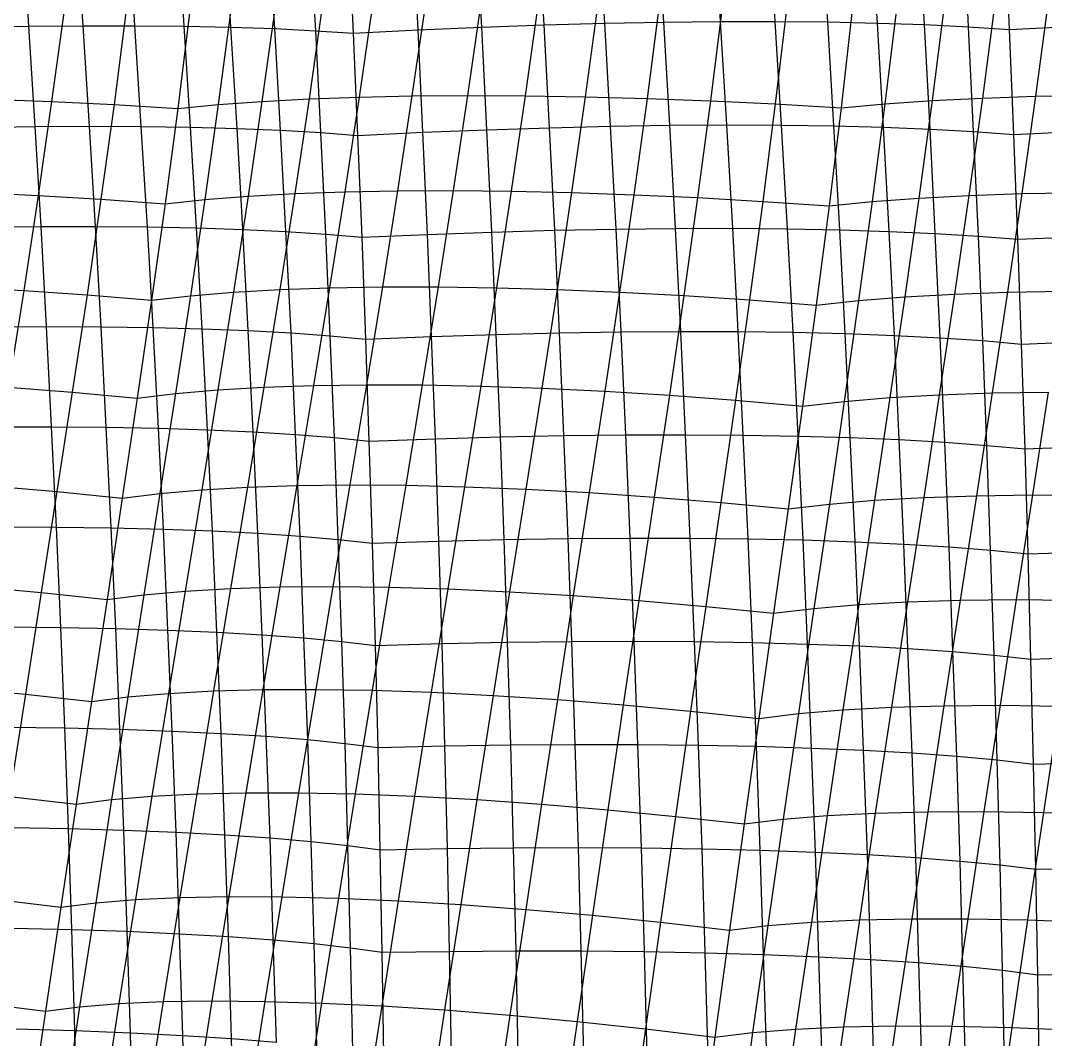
# Model space of a CAD drawing. Extents: x -429 to 429, y -1 to 209.
# Drawn here: x -296.14 to -267.84, y 145.84 to 173.99 of the extents above; entities that cross this region are included whole.
import ezdxf

# ---------------------------------------------------------------- set-up
doc = ezdxf.new("R2010")
doc.units = 0

msp = doc.modelspace()

# ---------------------------------------------------------------- linework, layer by layer
at = {"layer": 'default', "color": 3, "linetype": 'CONTINUOUS'}
for p, q in [((-294.409, 173.847, 99.265), (-294.597, 176.62, 98.802)), ((-292.978, 173.848, 98.163), (-293.167, 176.629, 97.703)), ((-291.616, 173.835, 96.979), (-291.802, 176.623, 96.525)), ((-290.326, 173.808, 95.717), (-290.506, 176.604, 95.274)), ((-283.4, 173.806, 90.469), (-283.552, 176.638, 90.021)), ((-281.681, 173.868, 89.794), (-281.843, 176.705, 89.328)), ((-280.005, 173.915, 89.019), (-280.176, 176.758, 88.541)), ((-278.379, 173.947, 88.147), (-278.557, 176.796, 87.661)), ((-276.807, 173.963, 87.18), (-276.989, 176.819, 86.693)), ((-275.296, 173.965, 86.123), (-275.479, 176.828, 85.638)), ((-273.85, 173.951, 84.979), (-274.032, 176.821, 84.501)), ((-272.476, 173.922, 83.752), (-272.651, 176.8, 83.286)), ((-271.178, 173.877, 82.447), (-271.341, 176.763, 81.995)), ((-269.96, 173.818, 81.067), (-270.107, 176.712, 80.633)), ((-268.827, 173.744, 79.619), (-268.952, 176.647, 79.205)), ((-268.827, 173.744, 79.619), (-268.952, 176.647, 79.205)), ((-295.903, 173.831, 100.281), (-296.087, 176.596, 99.82)), ((-289.115, 173.766, 94.381), (-289.283, 176.57, 93.952)), ((-287.986, 173.709, 92.977), (-288.137, 176.523, 92.565)), ((-286.943, 173.639, 91.51), (-287.072, 176.461, 91.116)), ((-286.943, 173.639, 91.51), (-287.072, 176.461, 91.116)), ((-285.156, 173.73, 91.042), (-285.297, 176.556, 90.618)), ((-297.456, 173.8, 101.208), (-295.903, 173.831, 100.281)), ((-295.903, 173.831, 100.281), (-294.409, 173.847, 99.265)), ((-295.733, 171.064, 100.724), (-295.903, 173.831, 100.281)), ((-294.409, 173.847, 99.265), (-292.978, 173.848, 98.163)), ((-294.235, 171.072, 99.709), (-294.409, 173.847, 99.265)), ((-292.978, 173.848, 98.163), (-291.616, 173.835, 96.979)), ((-292.803, 171.066, 98.605), (-292.978, 173.848, 98.163)), ((-291.616, 173.835, 96.979), (-290.326, 173.808, 95.717)), ((-291.442, 171.045, 97.415), (-291.616, 173.835, 96.979)), ((-290.326, 173.808, 95.717), (-289.115, 173.766, 94.381)), ((-290.159, 171.01, 96.143), (-290.326, 173.808, 95.717)), ((-285.156, 173.73, 91.042), (-283.4, 173.806, 90.469)), ((-283.4, 173.806, 90.469), (-281.681, 173.868, 89.794)), ((-283.259, 170.973, 90.901), (-283.4, 173.806, 90.469)), ((-281.681, 173.868, 89.794), (-280.005, 173.915, 89.019)), ((-281.53, 171.029, 90.243), (-281.681, 173.868, 89.794)), ((-280.005, 173.915, 89.019), (-278.379, 173.947, 88.147)), ((-279.846, 171.07, 89.479), (-280.005, 173.915, 89.019)), ((-278.379, 173.947, 88.147), (-276.807, 173.963, 87.18)), ((-278.213, 171.095, 88.613), (-278.379, 173.947, 88.147)), ((-276.807, 173.963, 87.18), (-275.296, 173.965, 86.123)), ((-276.637, 171.105, 87.649), (-276.807, 173.963, 87.18)), ((-275.296, 173.965, 86.123), (-273.85, 173.951, 84.979)), ((-275.125, 171.099, 86.589), (-275.296, 173.965, 86.123)), ((-273.85, 173.951, 84.979), (-272.476, 173.922, 83.752)), ((-273.682, 171.078, 85.439), (-273.85, 173.951, 84.979)), ((-272.476, 173.922, 83.752), (-271.178, 173.877, 82.447)), ((-272.313, 171.042, 84.202), (-272.476, 173.922, 83.752)), ((-271.178, 173.877, 82.447), (-269.96, 173.818, 81.067)), ((-271.025, 170.99, 82.883), (-271.178, 173.877, 82.447)), ((-269.96, 173.818, 81.067), (-268.827, 173.744, 79.619)), ((-269.822, 170.924, 81.489), (-269.96, 173.818, 81.067)), ((-268.827, 173.744, 79.619), (-266.991, 173.839, 79.231)), ((-289.115, 173.766, 94.381), (-287.986, 173.709, 92.977)), ((-288.958, 170.96, 94.796), (-289.115, 173.766, 94.381)), ((-287.986, 173.709, 92.977), (-286.943, 173.639, 91.51)), ((-287.844, 170.896, 93.377), (-287.986, 173.709, 92.977)), ((-286.943, 173.639, 91.51), (-285.156, 173.73, 91.042)), ((-286.821, 170.817, 91.894), (-286.943, 173.639, 91.51)), ((-286.821, 170.817, 91.894), (-286.943, 173.639, 91.51)), ((-285.025, 170.903, 91.452), (-285.156, 173.73, 91.042)), ((-268.709, 170.842, 80.023), (-268.827, 173.744, 79.619)), ((-268.709, 170.842, 80.023), (-268.827, 173.744, 79.619)), ((-297.292, 171.04, 101.644), (-295.733, 171.064, 100.724)), ((-295.733, 171.064, 100.724), (-294.235, 171.072, 99.709)), ((-295.57, 168.3, 101.157), (-295.733, 171.064, 100.724)), ((-294.235, 171.072, 99.709), (-292.803, 171.066, 98.605)), ((-294.067, 168.301, 100.144), (-294.235, 171.072, 99.709)), ((-292.803, 171.066, 98.605), (-291.442, 171.045, 97.415)), ((-292.633, 168.287, 99.037), (-292.803, 171.066, 98.605)), ((-291.442, 171.045, 97.415), (-290.159, 171.01, 96.143)), ((-291.275, 168.259, 97.841), (-291.442, 171.045, 97.415)), ((-290.159, 171.01, 96.143), (-288.958, 170.96, 94.796)), ((-289.998, 168.216, 96.56), (-290.159, 171.01, 96.143)), ((-288.958, 170.96, 94.796), (-287.844, 170.896, 93.377)), ((-288.808, 168.158, 95.199), (-288.958, 170.96, 94.796)), ((-285.025, 170.903, 91.452), (-283.259, 170.973, 90.901)), ((-283.259, 170.973, 90.901), (-281.53, 171.029, 90.243)), ((-283.125, 168.145, 91.323), (-283.259, 170.973, 90.901)), ((-281.53, 171.029, 90.243), (-279.846, 171.07, 89.479)), ((-281.387, 168.194, 90.681), (-281.53, 171.029, 90.243)), ((-279.846, 171.07, 89.479), (-278.213, 171.095, 88.613)), ((-279.695, 168.228, 89.929), (-279.846, 171.07, 89.479)), ((-278.213, 171.095, 88.613), (-276.637, 171.105, 87.649)), ((-278.055, 168.247, 89.07), (-278.213, 171.095, 88.613)), ((-276.637, 171.105, 87.649), (-275.125, 171.099, 86.589)), ((-276.474, 168.25, 88.107), (-276.637, 171.105, 87.649)), ((-275.125, 171.099, 86.589), (-273.682, 171.078, 85.439)), ((-274.96, 168.237, 87.045), (-275.125, 171.099, 86.589)), ((-273.682, 171.078, 85.439), (-272.313, 171.042, 84.202)), ((-273.519, 168.209, 85.888), (-273.682, 171.078, 85.439)), ((-272.313, 171.042, 84.202), (-271.025, 170.99, 82.883)), ((-272.157, 168.166, 84.64), (-272.313, 171.042, 84.202)), ((-271.025, 170.99, 82.883), (-269.822, 170.924, 81.489)), ((-270.879, 168.107, 83.308), (-271.025, 170.99, 82.883)), ((-287.844, 170.896, 93.377), (-286.821, 170.817, 91.894)), ((-287.71, 168.087, 93.766), (-287.844, 170.896, 93.377)), ((-286.821, 170.817, 91.894), (-285.025, 170.903, 91.452)), ((-286.708, 168.001, 92.265), (-286.821, 170.817, 91.894)), ((-286.708, 168.001, 92.265), (-286.821, 170.817, 91.894)), ((-284.901, 168.08, 91.852), (-285.025, 170.903, 91.452)), ((-269.822, 170.924, 81.489), (-268.709, 170.842, 80.023)), ((-269.691, 168.034, 81.897), (-269.822, 170.924, 81.489)), ((-268.709, 170.842, 80.023), (-266.864, 170.932, 79.662)), ((-268.598, 167.946, 80.413), (-268.709, 170.842, 80.023)), ((-268.598, 167.946, 80.413), (-268.709, 170.842, 80.023)), ((-297.136, 168.283, 102.072), (-295.57, 168.3, 101.157)), ((-295.57, 168.3, 101.157), (-294.067, 168.301, 100.144)), ((-295.417, 165.536, 101.576), (-295.57, 168.3, 101.157)), ((-294.067, 168.301, 100.144), (-292.633, 168.287, 99.037)), ((-293.91, 165.53, 100.564), (-294.067, 168.301, 100.144)), ((-292.633, 168.287, 99.037), (-291.275, 168.259, 97.841)), ((-292.475, 165.509, 99.455), (-292.633, 168.287, 99.037)), ((-291.275, 168.259, 97.841), (-289.998, 168.216, 96.56)), ((-291.119, 165.473, 98.252), (-291.275, 168.259, 97.841)), ((-289.998, 168.216, 96.56), (-288.808, 168.158, 95.199)), ((-289.848, 165.423, 96.961), (-289.998, 168.216, 96.56)), ((-288.808, 168.158, 95.199), (-287.71, 168.087, 93.766)), ((-288.668, 165.358, 95.589), (-288.808, 168.158, 95.199)), ((-284.901, 168.08, 91.852), (-283.125, 168.145, 91.323)), ((-283.125, 168.145, 91.323), (-281.387, 168.194, 90.681)), ((-283.001, 165.317, 91.73), (-283.125, 168.145, 91.323)), ((-281.387, 168.194, 90.681), (-279.695, 168.228, 89.929)), ((-281.254, 165.36, 91.105), (-281.387, 168.194, 90.681)), ((-279.695, 168.228, 89.929), (-278.055, 168.247, 89.07)), ((-279.553, 165.387, 90.364), (-279.695, 168.228, 89.929)), ((-278.055, 168.247, 89.07), (-276.474, 168.25, 88.107)), ((-277.907, 165.399, 89.511), (-278.055, 168.247, 89.07)), ((-276.474, 168.25, 88.107), (-274.96, 168.237, 87.045)), ((-276.322, 165.395, 88.549), (-276.474, 168.25, 88.107)), ((-274.96, 168.237, 87.045), (-273.519, 168.209, 85.888)), ((-274.806, 165.376, 87.484), (-274.96, 168.237, 87.045)), ((-273.519, 168.209, 85.888), (-272.157, 168.166, 84.64)), ((-273.367, 165.341, 86.32), (-273.519, 168.209, 85.888)), ((-272.157, 168.166, 84.64), (-270.879, 168.107, 83.308)), ((-272.01, 165.291, 85.063), (-272.157, 168.166, 84.64)), ((-287.71, 168.087, 93.766), (-286.708, 168.001, 92.265)), ((-287.585, 165.279, 94.141), (-287.71, 168.087, 93.766)), ((-286.708, 168.001, 92.265), (-284.901, 168.08, 91.852)), ((-286.603, 165.187, 92.624), (-286.708, 168.001, 92.265)), ((-286.603, 165.187, 92.624), (-286.708, 168.001, 92.265)), ((-284.787, 165.26, 92.237), (-284.901, 168.08, 91.852)), ((-270.879, 168.107, 83.308), (-269.691, 168.034, 81.897)), ((-270.742, 165.225, 83.718), (-270.879, 168.107, 83.308)), ((-269.691, 168.034, 81.897), (-268.598, 167.946, 80.413)), ((-269.569, 165.146, 82.292), (-269.691, 168.034, 81.897)), ((-268.598, 167.946, 80.413), (-266.745, 168.03, 80.081)), ((-268.496, 165.051, 80.79), (-268.598, 167.946, 80.413)), ((-268.496, 165.051, 80.79), (-268.598, 167.946, 80.413)), ((-296.99, 165.527, 102.484), (-295.417, 165.536, 101.576)), ((-295.417, 165.536, 101.576), (-293.91, 165.53, 100.564)), ((-295.279, 162.768, 101.974), (-295.417, 165.536, 101.576)), ((-293.91, 165.53, 100.564), (-292.475, 165.509, 99.455)), ((-293.768, 162.754, 100.964), (-293.91, 165.53, 100.564)), ((-292.475, 165.509, 99.455), (-291.119, 165.473, 98.252)), ((-292.331, 162.725, 99.852), (-292.475, 165.509, 99.455)), ((-291.119, 165.473, 98.252), (-289.848, 165.423, 96.961)), ((-290.977, 162.682, 98.644), (-291.119, 165.473, 98.252)), ((-289.848, 165.423, 96.961), (-288.668, 165.358, 95.589)), ((-289.711, 162.625, 97.345), (-289.848, 165.423, 96.961)), ((-288.668, 165.358, 95.589), (-287.585, 165.279, 94.141)), ((-288.541, 162.553, 95.962), (-288.668, 165.358, 95.589)), ((-287.585, 165.279, 94.141), (-286.603, 165.187, 92.624)), ((-287.47, 162.468, 94.501), (-287.585, 165.279, 94.141)), ((-284.787, 165.26, 92.237), (-283.001, 165.317, 91.73)), ((-283.001, 165.317, 91.73), (-281.254, 165.36, 91.105)), ((-282.888, 162.486, 92.12), (-283.001, 165.317, 91.73)), ((-281.254, 165.36, 91.105), (-279.553, 165.387, 90.364)), ((-281.133, 162.521, 91.509), (-281.254, 165.36, 91.105)), ((-279.553, 165.387, 90.364), (-277.907, 165.399, 89.511)), ((-279.425, 162.541, 90.778), (-279.553, 165.387, 90.364)), ((-277.907, 165.399, 89.511), (-276.322, 165.395, 88.549)), ((-277.772, 162.546, 89.93), (-277.907, 165.399, 89.511)), ((-276.322, 165.395, 88.549), (-274.806, 165.376, 87.484)), ((-276.183, 162.535, 88.97), (-276.322, 165.395, 88.549)), ((-274.806, 165.376, 87.484), (-273.367, 165.341, 86.32)), ((-274.666, 162.509, 87.903), (-274.806, 165.376, 87.484)), ((-273.367, 165.341, 86.32), (-272.01, 165.291, 85.063)), ((-273.228, 162.467, 86.733), (-273.367, 165.341, 86.32)), ((-272.01, 165.291, 85.063), (-270.742, 165.225, 83.718)), ((-271.876, 162.411, 85.467), (-272.01, 165.291, 85.063)), ((-286.603, 165.187, 92.624), (-284.787, 165.26, 92.237)), ((-286.506, 162.37, 92.971), (-286.603, 165.187, 92.624)), ((-286.506, 162.37, 92.971), (-286.603, 165.187, 92.624)), ((-284.682, 162.435, 92.608), (-284.787, 165.26, 92.237)), ((-270.742, 165.225, 83.718), (-269.569, 165.146, 82.292)), ((-270.617, 162.339, 84.111), (-270.742, 165.225, 83.718)), ((-269.569, 165.146, 82.292), (-268.496, 165.051, 80.79)), ((-269.457, 162.253, 82.671), (-269.569, 165.146, 82.292)), ((-268.496, 165.051, 80.79), (-266.634, 165.13, 80.486)), ((-268.402, 162.153, 81.154), (-268.496, 165.051, 80.79)), ((-268.402, 162.153, 81.154), (-268.496, 165.051, 80.79)), ((-296.858, 162.767, 102.878), (-295.279, 162.768, 101.974)), ((-295.279, 162.768, 101.974), (-293.768, 162.754, 100.964)), ((-295.147, 159.996, 102.366), (-295.279, 162.768, 101.974)), ((-293.768, 162.754, 100.964), (-292.331, 162.725, 99.852)), ((-293.631, 159.974, 101.357), (-293.768, 162.754, 100.964)), ((-292.331, 162.725, 99.852), (-290.977, 162.682, 98.644)), ((-292.193, 159.938, 100.242), (-292.331, 162.725, 99.852)), ((-290.977, 162.682, 98.644), (-289.711, 162.625, 97.345)), ((-290.84, 159.888, 99.028), (-290.977, 162.682, 98.644)), ((-289.711, 162.625, 97.345), (-288.541, 162.553, 95.962)), ((-289.58, 159.823, 97.72), (-289.711, 162.625, 97.345)), ((-288.541, 162.553, 95.962), (-287.47, 162.468, 94.501)), ((-288.419, 159.745, 96.325), (-288.541, 162.553, 95.962)), ((-287.47, 162.468, 94.501), (-286.506, 162.37, 92.971)), ((-287.363, 159.653, 94.851), (-287.47, 162.468, 94.501)), ((-284.682, 162.435, 92.608), (-282.888, 162.486, 92.12)), ((-282.888, 162.486, 92.12), (-281.133, 162.521, 91.509)), ((-282.783, 159.651, 92.5), (-282.888, 162.486, 92.12)), ((-281.133, 162.521, 91.509), (-279.425, 162.541, 90.778)), ((-281.018, 159.679, 91.904), (-281.133, 162.521, 91.509)), ((-279.425, 162.541, 90.778), (-277.772, 162.546, 89.93)), ((-279.302, 159.692, 91.184), (-279.425, 162.541, 90.778)), ((-277.772, 162.546, 89.93), (-276.183, 162.535, 88.97)), ((-277.643, 159.69, 90.342), (-277.772, 162.546, 89.93)), ((-276.183, 162.535, 88.97), (-274.666, 162.509, 87.903)), ((-276.05, 159.672, 89.383), (-276.183, 162.535, 88.97)), ((-274.666, 162.509, 87.903), (-273.228, 162.467, 86.733)), ((-274.531, 159.639, 88.313), (-274.666, 162.509, 87.903)), ((-273.228, 162.467, 86.733), (-271.876, 162.411, 85.467)), ((-273.095, 159.59, 87.137), (-273.228, 162.467, 86.733)), ((-286.506, 162.37, 92.971), (-284.682, 162.435, 92.608)), ((-286.418, 159.549, 93.306), (-286.506, 162.37, 92.971)), ((-286.418, 159.549, 93.306), (-286.506, 162.37, 92.971)), ((-284.586, 159.607, 92.968), (-284.682, 162.435, 92.608)), ((-271.876, 162.411, 85.467), (-270.617, 162.339, 84.111)), ((-271.748, 159.527, 85.862), (-271.876, 162.411, 85.467)), ((-270.617, 162.339, 84.111), (-269.457, 162.253, 82.671)), ((-270.498, 159.449, 84.493), (-270.617, 162.339, 84.111)), ((-269.457, 162.253, 82.671), (-268.402, 162.153, 81.154)), ((-269.352, 159.357, 83.038), (-269.457, 162.253, 82.671)), ((-268.402, 162.153, 81.154), (-266.533, 162.225, 80.874)), ((-268.316, 159.252, 81.506), (-268.402, 162.153, 81.154)), ((-268.316, 159.252, 81.506), (-268.402, 162.153, 81.154)), ((-296.733, 160.002, 103.264), (-295.147, 159.996, 102.366)), ((-295.147, 159.996, 102.366), (-293.631, 159.974, 101.357)), ((-295.028, 157.221, 102.739), (-295.147, 159.996, 102.366)), ((-293.631, 159.974, 101.357), (-292.193, 159.938, 100.242)), ((-293.509, 157.192, 101.731), (-293.631, 159.974, 101.357)), ((-292.193, 159.938, 100.242), (-290.84, 159.888, 99.028)), ((-292.069, 157.148, 100.614), (-292.193, 159.938, 100.242)), ((-290.84, 159.888, 99.028), (-289.58, 159.823, 97.72)), ((-290.718, 157.09, 99.394), (-290.84, 159.888, 99.028)), ((-289.58, 159.823, 97.72), (-288.419, 159.745, 96.325)), ((-289.462, 157.019, 98.078), (-289.58, 159.823, 97.72)), ((-288.419, 159.745, 96.325), (-287.363, 159.653, 94.851)), ((-288.31, 156.934, 96.674), (-288.419, 159.745, 96.325)), ((-287.363, 159.653, 94.851), (-286.418, 159.549, 93.306)), ((-287.266, 156.836, 95.188), (-287.363, 159.653, 94.851)), ((-284.586, 159.607, 92.968), (-282.783, 159.651, 92.5)), ((-282.783, 159.651, 92.5), (-281.018, 159.679, 91.904)), ((-282.687, 156.813, 92.865), (-282.783, 159.651, 92.5)), ((-281.018, 159.679, 91.904), (-279.302, 159.692, 91.184)), ((-280.915, 156.834, 92.282), (-281.018, 159.679, 91.904)), ((-279.302, 159.692, 91.184), (-277.643, 159.69, 90.342)), ((-279.192, 156.84, 91.571), (-279.302, 159.692, 91.184)), ((-277.643, 159.69, 90.342), (-276.05, 159.672, 89.383)), ((-277.528, 156.83, 90.734), (-277.643, 159.69, 90.342)), ((-276.05, 159.672, 89.383), (-274.531, 159.639, 88.313)), ((-275.931, 156.805, 89.777), (-276.05, 159.672, 89.383)), ((-274.531, 159.639, 88.313), (-273.095, 159.59, 87.137)), ((-274.41, 156.765, 88.705), (-274.531, 159.639, 88.313)), ((-286.418, 159.549, 93.306), (-284.586, 159.607, 92.968)), ((-286.338, 156.726, 93.63), (-286.418, 159.549, 93.306)), ((-286.338, 156.726, 93.63), (-286.418, 159.549, 93.306)), ((-284.498, 156.777, 93.315), (-284.586, 159.607, 92.968)), ((-273.095, 159.59, 87.137), (-271.748, 159.527, 85.862)), ((-272.975, 156.71, 87.523), (-273.095, 159.59, 87.137)), ((-271.748, 159.527, 85.862), (-270.498, 159.449, 84.493)), ((-271.633, 156.64, 86.239), (-271.748, 159.527, 85.862)), ((-270.498, 159.449, 84.493), (-269.352, 159.357, 83.038)), ((-270.391, 156.556, 84.86), (-270.498, 159.449, 84.493)), ((-269.352, 159.357, 83.038), (-268.316, 159.252, 81.506)), ((-269.257, 156.459, 83.392), (-269.352, 159.357, 83.038)), ((-268.316, 159.252, 81.506), (-266.44, 159.317, 81.252)), ((-268.237, 156.348, 81.846), (-268.316, 159.252, 81.506)), ((-268.237, 156.348, 81.846), (-268.316, 159.252, 81.506)), ((-296.62, 157.235, 103.632), (-295.028, 157.221, 102.739)), ((-295.028, 157.221, 102.739), (-293.509, 157.192, 101.731)), ((-294.915, 154.446, 103.104), (-295.028, 157.221, 102.739)), ((-293.509, 157.192, 101.731), (-292.069, 157.148, 100.614)), ((-293.391, 154.409, 102.098), (-293.509, 157.192, 101.731)), ((-292.069, 157.148, 100.614), (-290.718, 157.09, 99.394)), ((-291.95, 154.358, 100.978), (-292.069, 157.148, 100.614)), ((-290.718, 157.09, 99.394), (-289.462, 157.019, 98.078)), ((-290.6, 154.293, 99.752), (-290.718, 157.09, 99.394)), ((-289.462, 157.019, 98.078), (-288.31, 156.934, 96.674)), ((-289.35, 154.215, 98.428), (-289.462, 157.019, 98.078)), ((-288.31, 156.934, 96.674), (-287.266, 156.836, 95.188)), ((-288.206, 154.124, 97.012), (-288.31, 156.934, 96.674)), ((-287.266, 156.836, 95.188), (-286.338, 156.726, 93.63)), ((-287.176, 154.02, 95.514), (-287.266, 156.836, 95.188)), ((-284.498, 156.777, 93.315), (-282.687, 156.813, 92.865)), ((-282.687, 156.813, 92.865), (-280.915, 156.834, 92.282)), ((-282.599, 153.976, 93.22), (-282.687, 156.813, 92.865)), ((-280.915, 156.834, 92.282), (-279.192, 156.84, 91.571)), ((-280.819, 153.99, 92.652), (-280.915, 156.834, 92.282)), ((-279.192, 156.84, 91.571), (-277.528, 156.83, 90.734)), ((-279.089, 153.988, 91.95), (-279.192, 156.84, 91.571)), ((-277.528, 156.83, 90.734), (-275.931, 156.805, 89.777)), ((-277.417, 153.971, 91.119), (-277.528, 156.83, 90.734)), ((-275.931, 156.805, 89.777), (-274.41, 156.765, 88.705)), ((-275.816, 153.938, 90.163), (-275.931, 156.805, 89.777)), ((-286.338, 156.726, 93.63), (-284.498, 156.777, 93.315)), ((-286.266, 153.905, 93.942), (-286.338, 156.726, 93.63)), ((-286.266, 153.905, 93.942), (-286.338, 156.726, 93.63)), ((-284.419, 153.948, 93.65), (-284.498, 156.777, 93.315)), ((-274.41, 156.765, 88.705), (-272.975, 156.71, 87.523)), ((-274.294, 153.891, 89.087), (-274.41, 156.765, 88.705)), ((-272.975, 156.71, 87.523), (-271.633, 156.64, 86.239)), ((-272.86, 153.83, 87.9), (-272.975, 156.71, 87.523)), ((-271.633, 156.64, 86.239), (-270.391, 156.556, 84.86)), ((-271.522, 153.754, 86.606), (-271.633, 156.64, 86.239)), ((-270.391, 156.556, 84.86), (-269.257, 156.459, 83.392)), ((-270.289, 153.665, 85.215), (-270.391, 156.556, 84.86)), ((-269.257, 156.459, 83.392), (-268.237, 156.348, 81.846)), ((-269.169, 153.562, 83.734), (-269.257, 156.459, 83.392)), ((-268.237, 156.348, 81.846), (-266.355, 156.407, 81.615)), ((-268.166, 153.446, 82.173), (-268.237, 156.348, 81.846)), ((-268.166, 153.446, 82.173), (-268.237, 156.348, 81.846)), ((-296.513, 154.469, 103.992), (-294.915, 154.446, 103.104)), ((-294.915, 154.446, 103.104), (-293.391, 154.409, 102.098)), ((-294.813, 151.668, 103.456), (-294.915, 154.446, 103.104)), ((-293.391, 154.409, 102.098), (-291.95, 154.358, 100.978)), ((-293.284, 151.623, 102.45), (-293.391, 154.409, 102.098)), ((-291.95, 154.358, 100.978), (-290.6, 154.293, 99.752)), ((-291.841, 151.564, 101.328), (-291.95, 154.358, 100.978)), ((-290.6, 154.293, 99.752), (-289.35, 154.215, 98.428)), ((-290.492, 151.492, 100.096), (-290.6, 154.293, 99.752)), ((-289.35, 154.215, 98.428), (-288.206, 154.124, 97.012)), ((-289.247, 151.408, 98.763), (-289.35, 154.215, 98.428)), ((-288.206, 154.124, 97.012), (-287.176, 154.02, 95.514)), ((-288.112, 151.31, 97.337), (-288.206, 154.124, 97.012)), ((-287.176, 154.02, 95.514), (-286.266, 153.905, 93.942)), ((-287.095, 151.201, 95.826), (-287.176, 154.02, 95.514)), ((-284.419, 153.948, 93.65), (-282.599, 153.976, 93.22)), ((-282.599, 153.976, 93.22), (-280.819, 153.99, 92.652)), ((-282.521, 151.136, 93.561), (-282.599, 153.976, 93.22)), ((-280.819, 153.99, 92.652), (-279.089, 153.988, 91.95)), ((-280.733, 151.142, 93.007), (-280.819, 153.99, 92.652)), ((-279.089, 153.988, 91.95), (-277.417, 153.971, 91.119)), ((-278.994, 151.132, 92.315), (-279.089, 153.988, 91.95)), ((-277.417, 153.971, 91.119), (-275.816, 153.938, 90.163)), ((-277.317, 151.107, 91.488), (-277.417, 153.971, 91.119)), ((-286.266, 153.905, 93.942), (-284.419, 153.948, 93.65)), ((-286.203, 151.081, 94.24), (-286.266, 153.905, 93.942)), ((-286.203, 151.081, 94.24), (-286.266, 153.905, 93.942)), ((-284.348, 151.116, 93.973), (-284.419, 153.948, 93.65)), ((-275.816, 153.938, 90.163), (-274.294, 153.891, 89.087)), ((-275.711, 151.068, 90.533), (-275.816, 153.938, 90.163)), ((-274.294, 153.891, 89.087), (-272.86, 153.83, 87.9)), ((-274.187, 151.014, 89.455), (-274.294, 153.891, 89.087)), ((-272.86, 153.83, 87.9), (-271.522, 153.754, 86.606)), ((-272.754, 150.946, 88.262), (-272.86, 153.83, 87.9)), ((-271.522, 153.754, 86.606), (-270.289, 153.665, 85.215)), ((-271.421, 150.864, 86.959), (-271.522, 153.754, 86.606)), ((-270.289, 153.665, 85.215), (-269.169, 153.562, 83.734)), ((-270.197, 150.769, 85.556), (-270.289, 153.665, 85.215)), ((-269.169, 153.562, 83.734), (-268.166, 153.446, 82.173)), ((-269.089, 150.661, 84.062), (-269.169, 153.562, 83.734)), ((-268.166, 153.446, 82.173), (-266.278, 153.497, 81.967)), ((-268.104, 150.542, 82.486), (-268.166, 153.446, 82.173)), ((-268.104, 150.542, 82.486), (-268.166, 153.446, 82.173)), ((-296.417, 151.698, 104.339), (-294.813, 151.668, 103.456)), ((-294.813, 151.668, 103.456), (-293.284, 151.623, 102.45)), ((-294.724, 148.879, 103.789), (-294.813, 151.668, 103.456)), ((-293.284, 151.623, 102.45), (-291.841, 151.564, 101.328)), ((-293.191, 148.827, 102.784), (-293.284, 151.623, 102.45)), ((-291.841, 151.564, 101.328), (-290.492, 151.492, 100.096)), ((-291.746, 148.761, 101.659), (-291.841, 151.564, 101.328)), ((-290.492, 151.492, 100.096), (-289.247, 151.408, 98.763)), ((-290.399, 148.682, 100.422), (-290.492, 151.492, 100.096)), ((-289.247, 151.408, 98.763), (-288.112, 151.31, 97.337)), ((-289.157, 148.59, 99.082), (-289.247, 151.408, 98.763)), ((-288.112, 151.31, 97.337), (-287.095, 151.201, 95.826)), ((-288.03, 148.487, 97.646), (-288.112, 151.31, 97.337)), ((-287.095, 151.201, 95.826), (-286.203, 151.081, 94.24)), ((-287.025, 148.372, 96.125), (-287.095, 151.201, 95.826)), ((-284.348, 151.116, 93.973), (-282.521, 151.136, 93.561)), ((-282.521, 151.136, 93.561), (-280.733, 151.142, 93.007)), ((-282.453, 148.286, 93.885), (-282.521, 151.136, 93.561)), ((-280.733, 151.142, 93.007), (-278.994, 151.132, 92.315)), ((-280.658, 148.284, 93.343), (-280.733, 151.142, 93.007)), ((-278.994, 151.132, 92.315), (-277.317, 151.107, 91.488)), ((-278.913, 148.266, 92.659), (-278.994, 151.132, 92.315)), ((-286.203, 151.081, 94.24), (-284.348, 151.116, 93.973)), ((-286.148, 148.248, 94.528), (-286.203, 151.081, 94.24)), ((-286.148, 148.248, 94.528), (-286.203, 151.081, 94.24)), ((-284.288, 148.274, 94.281), (-284.348, 151.116, 93.973)), ((-277.317, 151.107, 91.488), (-275.711, 151.068, 90.533)), ((-277.23, 148.234, 91.838), (-277.317, 151.107, 91.488)), ((-275.711, 151.068, 90.533), (-274.187, 151.014, 89.455)), ((-275.62, 148.187, 90.884), (-275.711, 151.068, 90.533)), ((-274.187, 151.014, 89.455), (-272.754, 150.946, 88.262)), ((-274.094, 148.126, 89.803), (-274.187, 151.014, 89.455)), ((-272.754, 150.946, 88.262), (-271.421, 150.864, 86.959)), ((-272.662, 148.052, 88.604), (-272.754, 150.946, 88.262)), ((-271.421, 150.864, 86.959), (-270.197, 150.769, 85.556)), ((-271.333, 147.964, 87.294), (-271.421, 150.864, 86.959)), ((-270.197, 150.769, 85.556), (-269.089, 150.661, 84.062)), ((-270.116, 147.863, 85.882), (-270.197, 150.769, 85.556)), ((-269.089, 150.661, 84.062), (-268.104, 150.542, 82.486)), ((-269.02, 147.751, 84.376), (-269.089, 150.661, 84.062)), ((-268.104, 150.542, 82.486), (-266.21, 150.585, 82.304)), ((-268.051, 147.627, 82.787), (-268.104, 150.542, 82.486)), ((-268.051, 147.627, 82.787), (-268.104, 150.542, 82.486)), ((-296.334, 148.918, 104.668), (-294.724, 148.879, 103.789)), ((-294.724, 148.879, 103.789), (-293.191, 148.827, 102.784)), ((-294.638, 146.084, 104.118), (-294.724, 148.879, 103.789)), ((-293.191, 148.827, 102.784), (-291.746, 148.761, 101.659)), ((-293.101, 146.023, 103.114), (-293.191, 148.827, 102.784)), ((-291.746, 148.761, 101.659), (-290.399, 148.682, 100.422)), ((-291.655, 145.949, 101.986), (-291.746, 148.761, 101.659)), ((-290.399, 148.682, 100.422), (-289.157, 148.59, 99.082)), ((-290.308, 145.863, 100.744), (-290.399, 148.682, 100.422)), ((-289.157, 148.59, 99.082), (-288.03, 148.487, 97.646)), ((-289.072, 145.764, 99.395), (-289.157, 148.59, 99.082)), ((-288.03, 148.487, 97.646), (-287.025, 148.372, 96.125)), ((-287.953, 145.655, 97.949), (-288.03, 148.487, 97.646)), ((-287.025, 148.372, 96.125), (-286.148, 148.248, 94.528)), ((-286.961, 145.535, 96.415), (-287.025, 148.372, 96.125)), ((-286.148, 148.248, 94.528), (-284.288, 148.274, 94.281)), ((-286.101, 145.405, 94.806), (-286.148, 148.248, 94.528)), ((-286.101, 145.405, 94.806), (-286.148, 148.248, 94.528)), ((-284.288, 148.274, 94.281), (-282.453, 148.286, 93.885)), ((-284.233, 145.424, 94.581), (-284.288, 148.274, 94.281)), ((-282.453, 148.286, 93.885), (-280.658, 148.284, 93.343)), ((-282.392, 145.428, 94.203), (-282.453, 148.286, 93.885)), ((-280.658, 148.284, 93.343), (-278.913, 148.266, 92.659)), ((-280.588, 145.417, 93.675), (-280.658, 148.284, 93.343)), ((-278.913, 148.266, 92.659), (-277.23, 148.234, 91.838)), ((-278.836, 145.392, 93), (-278.913, 148.266, 92.659)), ((-277.23, 148.234, 91.838), (-275.62, 148.187, 90.884)), ((-277.147, 145.352, 92.183), (-277.23, 148.234, 91.838)), ((-275.62, 148.187, 90.884), (-274.094, 148.126, 89.803)), ((-275.532, 145.298, 91.23), (-275.62, 148.187, 90.884)), ((-274.094, 148.126, 89.803), (-272.662, 148.052, 88.604)), ((-274.004, 145.23, 90.147), (-274.094, 148.126, 89.803)), ((-272.662, 148.052, 88.604), (-271.333, 147.964, 87.294)), ((-272.573, 145.149, 88.942), (-272.662, 148.052, 88.604)), ((-271.333, 147.964, 87.294), (-270.116, 147.863, 85.882)), ((-271.248, 145.055, 87.623), (-271.333, 147.964, 87.294)), ((-270.116, 147.863, 85.882), (-269.02, 147.751, 84.376)), ((-270.04, 144.949, 86.199), (-270.116, 147.863, 85.882)), ((-269.02, 147.751, 84.376), (-268.051, 147.627, 82.787)), ((-268.956, 144.831, 84.681), (-269.02, 147.751, 84.376)), ((-268.051, 147.627, 82.787), (-266.151, 147.662, 82.626)), ((-268.004, 144.703, 83.078), (-268.051, 147.627, 82.787)), ((-268.004, 144.703, 83.078), (-268.051, 147.627, 82.787)), ((-296.255, 146.131, 104.993), (-294.638, 146.084, 104.118)), ((-294.638, 146.084, 104.118), (-293.101, 146.023, 103.114)), ((-294.566, 143.282, 104.43), (-294.638, 146.084, 104.118)), ((-293.101, 146.023, 103.114), (-291.655, 145.949, 101.986)), ((-293.025, 143.213, 103.426), (-293.101, 146.023, 103.114)), ((-291.655, 145.949, 101.986), (-290.308, 145.863, 100.744)), ((-291.577, 143.132, 102.296), (-291.655, 145.949, 101.986)), ((-290.308, 145.863, 100.744), (-289.072, 145.764, 99.395)), ((-290.231, 143.038, 101.049), (-290.308, 145.863, 100.744))]:
    msp.add_line(p, q, dxfattribs=at)
at = {"layer": 'default', "color": 5, "linetype": 'CONTINUOUS'}
for p, q in [((-294.926, 174.34, 86.148), (-295.278, 171.751, 85.824)), ((-289.107, 174.371, 82.014), (-289.47, 171.757, 81.692)), ((-287.797, 174.438, 80.66), (-288.17, 171.825, 80.318)), ((-286.41, 174.487, 79.387), (-286.788, 171.875, 79.03)), ((-284.949, 174.521, 78.202), (-285.328, 171.906, 77.833)), ((-283.421, 174.537, 77.107), (-283.796, 171.917, 76.732)), ((-281.832, 174.537, 76.108), (-282.2, 171.909, 75.731)), ((-280.186, 174.52, 75.208), (-280.545, 171.882, 74.835)), ((-278.49, 174.487, 74.41), (-278.839, 171.835, 74.047)), ((-276.752, 174.437, 73.718), (-277.088, 171.77, 73.371)), ((-274.976, 174.37, 73.133), (-275.299, 171.685, 72.809)), ((-271.939, 174.386, 71.186), (-272.271, 171.69, 70.864)), ((-270.622, 174.469, 69.79), (-270.968, 171.778, 69.444)), ((-269.225, 174.536, 68.476), (-269.58, 171.849, 68.111)), ((-267.752, 174.587, 67.25), (-268.111, 171.9, 66.869)), ((-293.216, 174.274, 85.495), (-293.555, 171.666, 85.192)), ((-291.472, 174.191, 84.948), (-291.798, 171.563, 84.673)), ((-291.472, 174.191, 84.948), (-291.798, 171.563, 84.673)), ((-290.333, 174.289, 83.445), (-290.68, 171.669, 83.146)), ((-273.17, 174.288, 72.659), (-273.481, 171.582, 72.363)), ((-273.17, 174.288, 72.659), (-273.481, 171.582, 72.363)), ((-296.959, 171.818, 86.566), (-295.278, 171.751, 85.824)), ((-289.47, 171.757, 81.692), (-288.17, 171.825, 80.318)), ((-288.17, 171.825, 80.318), (-288.564, 169.208, 79.947)), ((-288.17, 171.825, 80.318), (-286.788, 171.875, 79.03)), ((-286.788, 171.875, 79.03), (-287.186, 169.258, 78.644)), ((-286.788, 171.875, 79.03), (-285.328, 171.906, 77.833)), ((-285.328, 171.906, 77.833), (-285.727, 169.286, 77.435)), ((-285.328, 171.906, 77.833), (-283.796, 171.917, 76.732)), ((-283.796, 171.917, 76.732), (-284.192, 169.293, 76.327)), ((-283.796, 171.917, 76.732), (-282.2, 171.909, 75.731)), ((-282.2, 171.909, 75.731), (-282.589, 169.276, 75.325)), ((-282.2, 171.909, 75.731), (-280.545, 171.882, 74.835)), ((-280.545, 171.882, 74.835), (-280.925, 169.238, 74.432)), ((-280.545, 171.882, 74.835), (-278.839, 171.835, 74.047)), ((-278.839, 171.835, 74.047), (-279.207, 169.178, 73.653)), ((-278.839, 171.835, 74.047), (-277.088, 171.77, 73.371)), ((-270.968, 171.778, 69.444), (-269.58, 171.849, 68.111)), ((-269.58, 171.849, 68.111), (-269.955, 169.156, 67.714)), ((-269.58, 171.849, 68.111), (-268.111, 171.9, 66.869)), ((-268.111, 171.9, 66.869), (-268.49, 169.208, 66.455)), ((-268.111, 171.9, 66.869), (-266.567, 171.932, 65.723)), ((-295.278, 171.751, 85.824), (-295.652, 169.157, 85.47)), ((-295.278, 171.751, 85.824), (-293.555, 171.666, 85.192)), ((-293.555, 171.666, 85.192), (-293.916, 169.053, 84.858)), ((-293.555, 171.666, 85.192), (-291.798, 171.563, 84.673)), ((-291.798, 171.563, 84.673), (-292.146, 168.929, 84.366)), ((-291.798, 171.563, 84.673), (-292.146, 168.929, 84.366)), ((-291.798, 171.563, 84.673), (-290.68, 171.669, 83.146)), ((-290.68, 171.669, 83.146), (-291.05, 169.043, 82.815)), ((-290.68, 171.669, 83.146), (-289.47, 171.757, 81.692)), ((-289.47, 171.757, 81.692), (-289.854, 169.136, 81.34)), ((-277.088, 171.77, 73.371), (-277.444, 169.097, 72.992)), ((-277.088, 171.77, 73.371), (-275.299, 171.685, 72.809)), ((-275.299, 171.685, 72.809), (-275.644, 168.994, 72.451)), ((-275.299, 171.685, 72.809), (-273.481, 171.582, 72.363)), ((-273.481, 171.582, 72.363), (-273.814, 168.871, 72.034)), ((-273.481, 171.582, 72.363), (-273.814, 168.871, 72.034)), ((-273.481, 171.582, 72.363), (-272.271, 171.69, 70.864)), ((-272.271, 171.69, 70.864), (-272.623, 168.987, 70.509)), ((-272.271, 171.69, 70.864), (-270.968, 171.778, 69.444)), ((-270.968, 171.778, 69.444), (-271.335, 169.082, 69.067)), ((-297.345, 169.24, 86.197), (-295.652, 169.157, 85.47)), ((-288.564, 169.208, 79.947), (-287.186, 169.258, 78.644)), ((-287.186, 169.258, 78.644), (-287.604, 166.608, 78.232)), ((-287.186, 169.258, 78.644), (-285.727, 169.286, 77.435)), ((-285.727, 169.286, 77.435), (-286.144, 166.633, 77.013)), ((-285.727, 169.286, 77.435), (-284.192, 169.293, 76.327)), ((-284.192, 169.293, 76.327), (-284.606, 166.633, 75.898)), ((-284.192, 169.293, 76.327), (-282.589, 169.276, 75.325)), ((-282.589, 169.276, 75.325), (-282.996, 166.609, 74.893)), ((-282.589, 169.276, 75.325), (-280.925, 169.238, 74.432)), ((-295.652, 169.157, 85.47), (-296.048, 166.531, 85.088)), ((-295.652, 169.157, 85.47), (-293.916, 169.053, 84.858)), ((-293.916, 169.053, 84.858), (-294.3, 166.41, 84.494)), ((-293.916, 169.053, 84.858), (-292.146, 168.929, 84.366)), ((-292.146, 168.929, 84.366), (-291.05, 169.043, 82.815)), ((-291.05, 169.043, 82.815), (-291.441, 166.387, 82.454)), ((-291.05, 169.043, 82.815), (-289.854, 169.136, 81.34)), ((-289.854, 169.136, 81.34), (-290.259, 166.484, 80.959)), ((-289.854, 169.136, 81.34), (-288.564, 169.208, 79.947)), ((-288.564, 169.208, 79.947), (-288.978, 166.558, 79.55)), ((-280.925, 169.238, 74.432), (-281.324, 166.561, 74.003)), ((-280.925, 169.238, 74.432), (-279.207, 169.178, 73.653)), ((-279.207, 169.178, 73.653), (-279.596, 166.488, 73.232)), ((-279.207, 169.178, 73.653), (-277.444, 169.097, 72.992)), ((-277.444, 169.097, 72.992), (-277.822, 166.392, 72.584)), ((-277.444, 169.097, 72.992), (-275.644, 168.994, 72.451)), ((-275.644, 168.994, 72.451), (-276.01, 166.272, 72.062)), ((-275.644, 168.994, 72.451), (-273.814, 168.871, 72.034)), ((-273.814, 168.871, 72.034), (-272.623, 168.987, 70.509)), ((-272.623, 168.987, 70.509), (-272.997, 166.253, 70.122)), ((-272.623, 168.987, 70.509), (-271.335, 169.082, 69.067)), ((-271.335, 169.082, 69.067), (-271.721, 166.353, 68.659)), ((-271.335, 169.082, 69.067), (-269.955, 169.156, 67.714)), ((-269.955, 169.156, 67.714), (-270.349, 166.429, 67.288)), ((-269.955, 169.156, 67.714), (-268.49, 169.208, 66.455)), ((-268.49, 169.208, 66.455), (-268.887, 166.481, 66.015)), ((-268.49, 169.208, 66.455), (-266.945, 169.238, 65.298)), ((-292.146, 168.929, 84.366), (-292.519, 166.266, 84.026)), ((-292.146, 168.929, 84.366), (-292.519, 166.266, 84.026)), ((-273.814, 168.871, 72.034), (-274.169, 166.129, 71.669)), ((-273.814, 168.871, 72.034), (-274.169, 166.129, 71.669)), ((-297.752, 166.629, 85.803), (-296.048, 166.531, 85.088)), ((-296.048, 166.531, 85.088), (-296.467, 163.857, 84.675)), ((-296.048, 166.531, 85.088), (-294.3, 166.41, 84.494)), ((-294.3, 166.41, 84.494), (-294.707, 163.719, 84.101)), ((-294.3, 166.41, 84.494), (-292.519, 166.266, 84.026)), ((-291.441, 166.387, 82.454), (-290.259, 166.484, 80.959)), ((-290.259, 166.484, 80.959), (-290.689, 163.783, 80.547)), ((-290.259, 166.484, 80.959), (-288.978, 166.558, 79.55)), ((-288.978, 166.558, 79.55), (-289.417, 163.858, 79.12)), ((-288.978, 166.558, 79.55), (-287.604, 166.608, 78.232)), ((-287.604, 166.608, 78.232), (-288.047, 163.906, 77.787)), ((-287.604, 166.608, 78.232), (-286.144, 166.633, 77.013)), ((-286.144, 166.633, 77.013), (-286.588, 163.928, 76.556)), ((-286.144, 166.633, 77.013), (-284.606, 166.633, 75.898)), ((-284.606, 166.633, 75.898), (-285.045, 163.922, 75.434)), ((-284.606, 166.633, 75.898), (-282.996, 166.609, 74.893)), ((-282.996, 166.609, 74.893), (-283.429, 163.89, 74.427)), ((-282.996, 166.609, 74.893), (-281.324, 166.561, 74.003)), ((-281.324, 166.561, 74.003), (-281.747, 163.832, 73.539)), ((-281.324, 166.561, 74.003), (-279.596, 166.488, 73.232)), ((-279.596, 166.488, 73.232), (-280.008, 163.747, 72.777)), ((-279.596, 166.488, 73.232), (-277.822, 166.392, 72.584)), ((-271.721, 166.353, 68.659), (-270.349, 166.429, 67.288)), ((-270.349, 166.429, 67.288), (-270.768, 163.651, 66.828)), ((-270.349, 166.429, 67.288), (-268.887, 166.481, 66.015)), ((-268.887, 166.481, 66.015), (-269.309, 163.702, 65.539)), ((-268.887, 166.481, 66.015), (-267.341, 166.509, 64.847)), ((-292.519, 166.266, 84.026), (-292.914, 163.557, 83.657)), ((-292.519, 166.266, 84.026), (-292.914, 163.557, 83.657)), ((-292.519, 166.266, 84.026), (-291.441, 166.387, 82.454)), ((-291.441, 166.387, 82.454), (-291.856, 163.683, 82.063)), ((-277.822, 166.392, 72.584), (-278.222, 163.636, 72.143)), ((-277.822, 166.392, 72.584), (-276.01, 166.272, 72.062)), ((-276.01, 166.272, 72.062), (-276.398, 163.5, 71.641)), ((-276.01, 166.272, 72.062), (-274.169, 166.129, 71.669)), ((-274.169, 166.129, 71.669), (-274.546, 163.34, 71.275)), ((-274.169, 166.129, 71.669), (-274.546, 163.34, 71.275)), ((-274.169, 166.129, 71.669), (-272.997, 166.253, 70.122)), ((-272.997, 166.253, 70.122), (-273.393, 163.469, 69.704)), ((-272.997, 166.253, 70.122), (-271.721, 166.353, 68.659)), ((-271.721, 166.353, 68.659), (-272.132, 163.573, 68.219)), ((-289.417, 163.858, 79.12), (-288.047, 163.906, 77.787)), ((-288.047, 163.906, 77.787), (-288.504, 161.146, 77.326)), ((-288.047, 163.906, 77.787), (-286.588, 163.928, 76.556)), ((-286.588, 163.928, 76.556), (-287.044, 161.163, 76.084)), ((-286.588, 163.928, 76.556), (-285.045, 163.922, 75.434)), ((-285.045, 163.922, 75.434), (-285.498, 161.151, 74.955)), ((-285.045, 163.922, 75.434), (-283.429, 163.89, 74.427)), ((-283.429, 163.89, 74.427), (-283.875, 161.111, 73.945)), ((-283.429, 163.89, 74.427), (-281.747, 163.832, 73.539)), ((-296.467, 163.857, 84.675), (-294.707, 163.719, 84.101)), ((-294.707, 163.719, 84.101), (-295.13, 160.974, 83.688)), ((-294.707, 163.719, 84.101), (-292.914, 163.557, 83.657)), ((-292.914, 163.557, 83.657), (-291.856, 163.683, 82.063)), ((-291.856, 163.683, 82.063), (-292.287, 160.925, 81.652)), ((-291.856, 163.683, 82.063), (-290.689, 163.783, 80.547)), ((-290.689, 163.783, 80.547), (-291.133, 161.027, 80.118)), ((-290.689, 163.783, 80.547), (-289.417, 163.858, 79.12)), ((-289.417, 163.858, 79.12), (-289.87, 161.1, 78.673)), ((-281.747, 163.832, 73.539), (-282.184, 161.043, 73.06)), ((-281.747, 163.832, 73.539), (-280.008, 163.747, 72.777)), ((-280.008, 163.747, 72.777), (-280.435, 160.947, 72.305)), ((-280.008, 163.747, 72.777), (-278.222, 163.636, 72.143)), ((-278.222, 163.636, 72.143), (-278.638, 160.824, 71.683)), ((-278.222, 163.636, 72.143), (-276.398, 163.5, 71.641)), ((-272.132, 163.573, 68.219), (-270.768, 163.651, 66.828)), ((-270.768, 163.651, 66.828), (-271.199, 160.813, 66.35)), ((-270.768, 163.651, 66.828), (-269.309, 163.702, 65.539)), ((-269.309, 163.702, 65.539), (-269.743, 160.862, 65.047)), ((-269.309, 163.702, 65.539), (-267.762, 163.726, 64.359)), ((-267.762, 163.726, 64.359), (-268.196, 160.883, 63.855)), ((-292.914, 163.557, 83.657), (-293.326, 160.797, 83.267)), ((-292.914, 163.557, 83.657), (-293.326, 160.797, 83.267)), ((-276.398, 163.5, 71.641), (-276.803, 160.674, 71.2)), ((-276.398, 163.5, 71.641), (-274.546, 163.34, 71.275)), ((-274.546, 163.34, 71.275), (-274.94, 160.498, 70.857)), ((-274.546, 163.34, 71.275), (-274.94, 160.498, 70.857)), ((-274.546, 163.34, 71.275), (-273.393, 163.469, 69.704)), ((-273.393, 163.469, 69.704), (-273.805, 160.63, 69.264)), ((-273.393, 163.469, 69.704), (-272.132, 163.573, 68.219)), ((-272.132, 163.573, 68.219), (-272.556, 160.736, 67.759)), ((-296.902, 161.127, 84.245), (-295.13, 160.974, 83.688)), ((-291.133, 161.027, 80.118), (-289.87, 161.1, 78.673)), ((-289.87, 161.1, 78.673), (-290.338, 158.298, 78.209)), ((-289.87, 161.1, 78.673), (-288.504, 161.146, 77.326)), ((-288.504, 161.146, 77.326), (-288.976, 158.34, 76.846)), ((-288.504, 161.146, 77.326), (-287.044, 161.163, 76.084)), ((-287.044, 161.163, 76.084), (-287.516, 158.352, 75.593)), ((-287.044, 161.163, 76.084), (-285.498, 161.151, 74.955)), ((-285.498, 161.151, 74.955), (-285.966, 158.334, 74.456)), ((-285.498, 161.151, 74.955), (-283.875, 161.111, 73.945)), ((-283.875, 161.111, 73.945), (-284.336, 158.286, 73.443)), ((-283.875, 161.111, 73.945), (-282.184, 161.043, 73.06)), ((-282.184, 161.043, 73.06), (-282.635, 158.208, 72.56)), ((-282.184, 161.043, 73.06), (-280.435, 160.947, 72.305)), ((-295.13, 160.974, 83.688), (-295.566, 158.188, 83.26)), ((-295.13, 160.974, 83.688), (-293.326, 160.797, 83.267)), ((-293.326, 160.797, 83.267), (-293.749, 157.996, 82.864)), ((-293.326, 160.797, 83.267), (-293.749, 157.996, 82.864)), ((-293.326, 160.797, 83.267), (-292.287, 160.925, 81.652)), ((-292.287, 160.925, 81.652), (-292.731, 158.126, 81.227)), ((-292.287, 160.925, 81.652), (-291.133, 161.027, 80.118)), ((-291.133, 161.027, 80.118), (-291.592, 158.226, 79.672)), ((-280.435, 160.947, 72.305), (-280.875, 158.102, 71.813)), ((-280.435, 160.947, 72.305), (-278.638, 160.824, 71.683)), ((-278.638, 160.824, 71.683), (-279.065, 157.967, 71.206)), ((-278.638, 160.824, 71.683), (-276.803, 160.674, 71.2)), ((-272.556, 160.736, 67.759), (-271.199, 160.813, 66.35)), ((-271.199, 160.813, 66.35), (-271.645, 157.93, 65.854)), ((-271.199, 160.813, 66.35), (-269.743, 160.862, 65.047)), ((-269.743, 160.862, 65.047), (-270.192, 157.976, 64.534)), ((-269.743, 160.862, 65.047), (-268.196, 160.883, 63.855)), ((-268.196, 160.883, 63.855), (-268.644, 157.992, 63.33)), ((-268.196, 160.883, 63.855), (-266.566, 160.875, 62.783)), ((-276.803, 160.674, 71.2), (-277.218, 157.804, 70.743)), ((-276.803, 160.674, 71.2), (-274.94, 160.498, 70.857)), ((-274.94, 160.498, 70.857), (-275.344, 157.615, 70.426)), ((-274.94, 160.498, 70.857), (-275.344, 157.615, 70.426)), ((-274.94, 160.498, 70.857), (-273.805, 160.63, 69.264)), ((-273.805, 160.63, 69.264), (-274.229, 157.748, 68.809)), ((-273.805, 160.63, 69.264), (-272.556, 160.736, 67.759)), ((-272.556, 160.736, 67.759), (-272.993, 157.854, 67.282)), ((-297.35, 158.354, 83.798), (-295.566, 158.188, 83.26)), ((-292.731, 158.126, 81.227), (-291.592, 158.226, 79.672)), ((-291.592, 158.226, 79.672), (-292.051, 155.401, 79.227)), ((-291.592, 158.226, 79.672), (-290.338, 158.298, 78.209)), ((-290.338, 158.298, 78.209), (-290.805, 155.469, 77.746)), ((-290.338, 158.298, 78.209), (-288.976, 158.34, 76.846)), ((-288.976, 158.34, 76.846), (-289.447, 155.506, 76.369)), ((-288.976, 158.34, 76.846), (-287.516, 158.352, 75.593)), ((-287.516, 158.352, 75.593), (-287.986, 155.512, 75.105)), ((-287.516, 158.352, 75.593), (-285.966, 158.334, 74.456)), ((-285.966, 158.334, 74.456), (-286.432, 155.487, 73.961)), ((-285.966, 158.334, 74.456), (-284.336, 158.286, 73.443)), ((-284.336, 158.286, 73.443), (-284.795, 155.431, 72.946)), ((-284.336, 158.286, 73.443), (-282.635, 158.208, 72.56)), ((-282.635, 158.208, 72.56), (-283.086, 155.345, 72.065)), ((-282.635, 158.208, 72.56), (-280.875, 158.102, 71.813)), ((-295.566, 158.188, 83.26), (-296.004, 155.379, 82.832)), ((-295.566, 158.188, 83.26), (-293.749, 157.996, 82.864)), ((-293.749, 157.996, 82.864), (-294.176, 155.176, 82.458)), ((-293.749, 157.996, 82.864), (-294.176, 155.176, 82.458)), ((-293.749, 157.996, 82.864), (-292.731, 158.126, 81.227)), ((-292.731, 158.126, 81.227), (-293.177, 155.303, 80.801)), ((-280.875, 158.102, 71.813), (-281.315, 155.229, 71.325)), ((-280.875, 158.102, 71.813), (-279.065, 157.967, 71.206)), ((-279.065, 157.967, 71.206), (-279.494, 155.084, 70.73)), ((-279.065, 157.967, 71.206), (-277.218, 157.804, 70.743)), ((-272.993, 157.854, 67.282), (-271.645, 157.93, 65.854)), ((-271.645, 157.93, 65.854), (-272.09, 155.019, 65.36)), ((-271.645, 157.93, 65.854), (-270.192, 157.976, 64.534)), ((-270.192, 157.976, 64.534), (-270.64, 155.06, 64.025)), ((-270.192, 157.976, 64.534), (-268.644, 157.992, 63.33)), ((-268.644, 157.992, 63.33), (-269.09, 155.071, 62.81)), ((-268.644, 157.992, 63.33), (-267.009, 157.978, 62.25)), ((-277.218, 157.804, 70.743), (-277.636, 154.911, 70.285)), ((-277.218, 157.804, 70.743), (-275.344, 157.615, 70.426)), ((-275.344, 157.615, 70.426), (-274.229, 157.748, 68.809)), ((-274.229, 157.748, 68.809), (-274.654, 154.843, 68.353)), ((-274.229, 157.748, 68.809), (-272.993, 157.854, 67.282)), ((-272.993, 157.854, 67.282), (-273.431, 154.946, 66.805)), ((-275.344, 157.615, 70.426), (-275.752, 154.711, 69.991)), ((-275.344, 157.615, 70.426), (-275.752, 154.711, 69.991)), ((-297.799, 155.556, 83.353), (-296.004, 155.379, 82.832)), ((-296.004, 155.379, 82.832), (-296.44, 152.556, 82.405)), ((-296.004, 155.379, 82.832), (-294.176, 155.176, 82.458)), ((-293.177, 155.303, 80.801), (-292.051, 155.401, 79.227)), ((-292.051, 155.401, 79.227), (-292.51, 152.561, 78.782)), ((-292.051, 155.401, 79.227), (-290.805, 155.469, 77.746)), ((-290.805, 155.469, 77.746), (-291.273, 152.624, 77.284)), ((-290.805, 155.469, 77.746), (-289.447, 155.506, 76.369)), ((-289.447, 155.506, 76.369), (-289.919, 152.655, 75.892)), ((-289.447, 155.506, 76.369), (-287.986, 155.512, 75.105)), ((-287.986, 155.512, 75.105), (-288.458, 152.655, 74.616)), ((-287.986, 155.512, 75.105), (-286.432, 155.487, 73.961)), ((-286.432, 155.487, 73.961), (-286.9, 152.623, 73.464)), ((-286.432, 155.487, 73.961), (-284.795, 155.431, 72.946)), ((-284.795, 155.431, 72.946), (-285.256, 152.56, 72.446)), ((-284.795, 155.431, 72.946), (-283.086, 155.345, 72.065)), ((-294.176, 155.176, 82.458), (-294.6, 152.342, 82.056)), ((-294.176, 155.176, 82.458), (-294.6, 152.342, 82.056)), ((-294.176, 155.176, 82.458), (-293.177, 155.303, 80.801)), ((-293.177, 155.303, 80.801), (-293.622, 152.467, 80.377)), ((-283.086, 155.345, 72.065), (-283.537, 152.465, 71.568)), ((-283.086, 155.345, 72.065), (-281.315, 155.229, 71.325)), ((-281.315, 155.229, 71.325), (-281.755, 152.34, 70.835)), ((-281.315, 155.229, 71.325), (-279.494, 155.084, 70.73)), ((-279.494, 155.084, 70.73), (-279.922, 152.186, 70.254)), ((-279.494, 155.084, 70.73), (-277.636, 154.911, 70.285)), ((-277.636, 154.911, 70.285), (-278.052, 152.003, 69.829)), ((-277.636, 154.911, 70.285), (-275.752, 154.711, 69.991)), ((-275.752, 154.711, 69.991), (-274.654, 154.843, 68.353)), ((-274.654, 154.843, 68.353), (-275.079, 151.923, 67.899)), ((-274.654, 154.843, 68.353), (-273.431, 154.946, 66.805)), ((-273.431, 154.946, 66.805), (-273.869, 152.023, 66.33)), ((-273.431, 154.946, 66.805), (-272.09, 155.019, 65.36)), ((-272.09, 155.019, 65.36), (-272.536, 152.091, 64.865)), ((-272.09, 155.019, 65.36), (-270.64, 155.06, 64.025)), ((-270.64, 155.06, 64.025), (-271.089, 152.128, 63.515)), ((-270.64, 155.06, 64.025), (-269.09, 155.071, 62.81)), ((-269.09, 155.071, 62.81), (-269.538, 152.133, 62.288)), ((-269.09, 155.071, 62.81), (-267.451, 155.051, 61.723)), ((-267.451, 155.051, 61.723), (-267.894, 152.107, 61.193)), ((-275.752, 154.711, 69.991), (-276.157, 151.793, 69.561)), ((-275.752, 154.711, 69.991), (-276.157, 151.793, 69.561)), ((-296.44, 152.556, 82.405), (-294.6, 152.342, 82.056)), ((-293.622, 152.467, 80.377), (-292.51, 152.561, 78.782)), ((-292.51, 152.561, 78.782), (-292.963, 149.702, 78.346)), ((-292.51, 152.561, 78.782), (-291.273, 152.624, 77.284)), ((-291.273, 152.624, 77.284), (-291.734, 149.76, 76.831)), ((-291.273, 152.624, 77.284), (-289.919, 152.655, 75.892)), ((-289.919, 152.655, 75.892), (-290.384, 149.786, 75.425)), ((-289.919, 152.655, 75.892), (-288.458, 152.655, 74.616)), ((-288.458, 152.655, 74.616), (-288.922, 149.779, 74.138)), ((-288.458, 152.655, 74.616), (-286.9, 152.623, 73.464)), ((-286.9, 152.623, 73.464), (-287.36, 149.74, 72.98)), ((-286.9, 152.623, 73.464), (-285.256, 152.56, 72.446)), ((-285.256, 152.56, 72.446), (-285.709, 149.669, 71.959)), ((-285.256, 152.56, 72.446), (-283.537, 152.465, 71.568)), ((-294.6, 152.342, 82.056), (-295.023, 149.49, 81.657)), ((-294.6, 152.342, 82.056), (-295.023, 149.49, 81.657)), ((-294.6, 152.342, 82.056), (-293.622, 152.467, 80.377)), ((-293.622, 152.467, 80.377), (-294.062, 149.612, 79.959)), ((-283.537, 152.465, 71.568), (-283.981, 149.566, 71.082)), ((-283.537, 152.465, 71.568), (-281.755, 152.34, 70.835)), ((-281.755, 152.34, 70.835), (-282.189, 149.432, 70.357)), ((-281.755, 152.34, 70.835), (-279.922, 152.186, 70.254)), ((-279.922, 152.186, 70.254), (-280.346, 149.269, 69.788)), ((-279.922, 152.186, 70.254), (-278.052, 152.003, 69.829)), ((-278.052, 152.003, 69.829), (-278.466, 149.076, 69.379)), ((-278.052, 152.003, 69.829), (-276.157, 151.793, 69.561)), ((-275.079, 151.923, 67.899), (-273.869, 152.023, 66.33)), ((-273.869, 152.023, 66.33), (-274.302, 149.08, 65.863)), ((-273.869, 152.023, 66.33), (-272.536, 152.091, 64.865)), ((-272.536, 152.091, 64.865), (-272.976, 149.144, 64.381)), ((-272.536, 152.091, 64.865), (-271.089, 152.128, 63.515)), ((-271.089, 152.128, 63.515), (-271.531, 149.176, 63.016)), ((-271.089, 152.128, 63.515), (-269.538, 152.133, 62.288)), ((-269.538, 152.133, 62.288), (-269.978, 149.176, 61.778)), ((-269.538, 152.133, 62.288), (-267.894, 152.107, 61.193)), ((-267.894, 152.107, 61.193), (-268.33, 149.142, 60.676)), ((-267.894, 152.107, 61.193), (-266.169, 152.048, 60.238)), ((-276.157, 151.793, 69.561), (-276.561, 148.857, 69.134)), ((-276.157, 151.793, 69.561), (-276.561, 148.857, 69.134)), ((-276.157, 151.793, 69.561), (-275.079, 151.923, 67.899)), ((-275.079, 151.923, 67.899), (-275.5, 148.984, 67.452)), ((-296.873, 149.714, 81.985), (-295.023, 149.49, 81.657)), ((-292.963, 149.702, 78.346), (-291.734, 149.76, 76.831)), ((-291.734, 149.76, 76.831), (-292.198, 146.884, 76.377)), ((-291.734, 149.76, 76.831), (-290.384, 149.786, 75.425)), ((-290.384, 149.786, 75.425), (-290.851, 146.905, 74.956)), ((-290.384, 149.786, 75.425), (-288.922, 149.779, 74.138)), ((-288.922, 149.779, 74.138), (-289.389, 146.892, 73.657)), ((-288.922, 149.779, 74.138), (-287.36, 149.74, 72.98)), ((-287.36, 149.74, 72.98), (-287.823, 146.846, 72.492)), ((-287.36, 149.74, 72.98), (-285.709, 149.669, 71.959)), ((-295.023, 149.49, 81.657), (-295.446, 146.623, 81.26)), ((-295.023, 149.49, 81.657), (-295.446, 146.623, 81.26)), ((-295.023, 149.49, 81.657), (-294.062, 149.612, 79.959)), ((-294.062, 149.612, 79.959), (-294.504, 146.743, 79.541)), ((-294.062, 149.612, 79.959), (-292.963, 149.702, 78.346)), ((-292.963, 149.702, 78.346), (-293.419, 146.83, 77.909)), ((-285.709, 149.669, 71.959), (-286.165, 146.767, 71.467)), ((-285.709, 149.669, 71.959), (-283.981, 149.566, 71.082)), ((-283.981, 149.566, 71.082), (-284.427, 146.655, 70.593)), ((-283.981, 149.566, 71.082), (-282.189, 149.432, 70.357)), ((-282.189, 149.432, 70.357), (-282.624, 146.512, 69.875)), ((-282.189, 149.432, 70.357), (-280.346, 149.269, 69.788)), ((-280.346, 149.269, 69.788), (-280.77, 146.338, 69.319)), ((-280.346, 149.269, 69.788), (-278.466, 149.076, 69.379)), ((-272.976, 149.144, 64.381), (-271.531, 149.176, 63.016)), ((-271.531, 149.176, 63.016), (-271.976, 146.213, 62.514)), ((-271.531, 149.176, 63.016), (-269.978, 149.176, 61.778)), ((-269.978, 149.176, 61.778), (-270.422, 146.207, 61.264)), ((-269.978, 149.176, 61.778), (-268.33, 149.142, 60.676)), ((-278.466, 149.076, 69.379), (-278.879, 146.135, 68.929)), ((-278.466, 149.076, 69.379), (-276.561, 148.857, 69.134)), ((-276.561, 148.857, 69.134), (-275.5, 148.984, 67.452)), ((-275.5, 148.984, 67.452), (-275.922, 146.031, 67.005)), ((-275.5, 148.984, 67.452), (-274.302, 149.08, 65.863)), ((-274.302, 149.08, 65.863), (-274.737, 146.125, 65.396)), ((-274.302, 149.08, 65.863), (-272.976, 149.144, 64.381)), ((-272.976, 149.144, 64.381), (-273.418, 146.186, 63.895)), ((-268.33, 149.142, 60.676), (-268.768, 146.167, 60.155)), ((-268.33, 149.142, 60.676), (-266.597, 149.077, 59.718)), ((-276.561, 148.857, 69.134), (-276.965, 145.905, 68.709)), ((-276.561, 148.857, 69.134), (-276.965, 145.905, 68.709)), ((-293.419, 146.83, 77.909), (-292.198, 146.884, 76.377)), ((-292.198, 146.884, 76.377), (-292.657, 144.004, 75.929)), ((-292.198, 146.884, 76.377), (-290.851, 146.905, 74.956)), ((-290.851, 146.905, 74.956), (-291.313, 144.02, 74.494)), ((-290.851, 146.905, 74.956), (-289.389, 146.892, 73.657)), ((-289.389, 146.892, 73.657), (-289.85, 144.001, 73.185)), ((-289.389, 146.892, 73.657), (-287.823, 146.846, 72.492)), ((-297.306, 146.858, 81.564), (-295.446, 146.623, 81.26)), ((-295.446, 146.623, 81.26), (-295.869, 143.751, 80.863)), ((-295.446, 146.623, 81.26), (-295.869, 143.751, 80.863)), ((-295.446, 146.623, 81.26), (-294.504, 146.743, 79.541)), ((-294.504, 146.743, 79.541), (-294.944, 143.869, 79.126)), ((-294.504, 146.743, 79.541), (-293.419, 146.83, 77.909)), ((-293.419, 146.83, 77.909), (-293.871, 143.953, 77.477)), ((-287.823, 146.846, 72.492), (-288.28, 143.948, 72.012)), ((-287.823, 146.846, 72.492), (-286.165, 146.767, 71.467)), ((-286.165, 146.767, 71.467), (-286.615, 143.86, 70.985)), ((-286.165, 146.767, 71.467), (-284.427, 146.655, 70.593)), ((-284.427, 146.655, 70.593), (-284.869, 143.74, 70.112)), ((-284.427, 146.655, 70.593), (-282.624, 146.512, 69.875)), ((-282.624, 146.512, 69.875), (-283.057, 143.587, 69.401)), ((-282.624, 146.512, 69.875), (-280.77, 146.338, 69.319)), ((-280.77, 146.338, 69.319), (-281.192, 143.403, 68.856)), ((-280.77, 146.338, 69.319), (-278.879, 146.135, 68.929)), ((-278.879, 146.135, 68.929), (-279.291, 143.189, 68.483)), ((-278.879, 146.135, 68.929), (-276.965, 145.905, 68.709)), ((-275.922, 146.031, 67.005), (-274.737, 146.125, 65.396)), ((-274.737, 146.125, 65.396), (-275.168, 143.164, 64.933)), ((-274.737, 146.125, 65.396), (-273.418, 146.186, 63.895)), ((-273.418, 146.186, 63.895), (-273.855, 143.222, 63.415)), ((-273.418, 146.186, 63.895), (-271.976, 146.213, 62.514)), ((-271.976, 146.213, 62.514), (-272.415, 143.245, 62.021)), ((-271.976, 146.213, 62.514), (-270.422, 146.207, 61.264)), ((-270.422, 146.207, 61.264), (-270.859, 143.234, 60.76)), ((-270.422, 146.207, 61.264), (-268.768, 146.167, 60.155)), ((-268.768, 146.167, 60.155), (-269.2, 143.187, 59.644)), ((-268.768, 146.167, 60.155), (-267.027, 146.094, 59.195)), ((-276.965, 145.905, 68.709), (-277.369, 142.947, 68.284)), ((-276.965, 145.905, 68.709), (-277.369, 142.947, 68.284)), ((-276.965, 145.905, 68.709), (-275.922, 146.031, 67.005)), ((-275.922, 146.031, 67.005), (-276.342, 143.072, 66.56))]:
    msp.add_line(p, q, dxfattribs=at)

doc.saveas('drawing.dxf')
